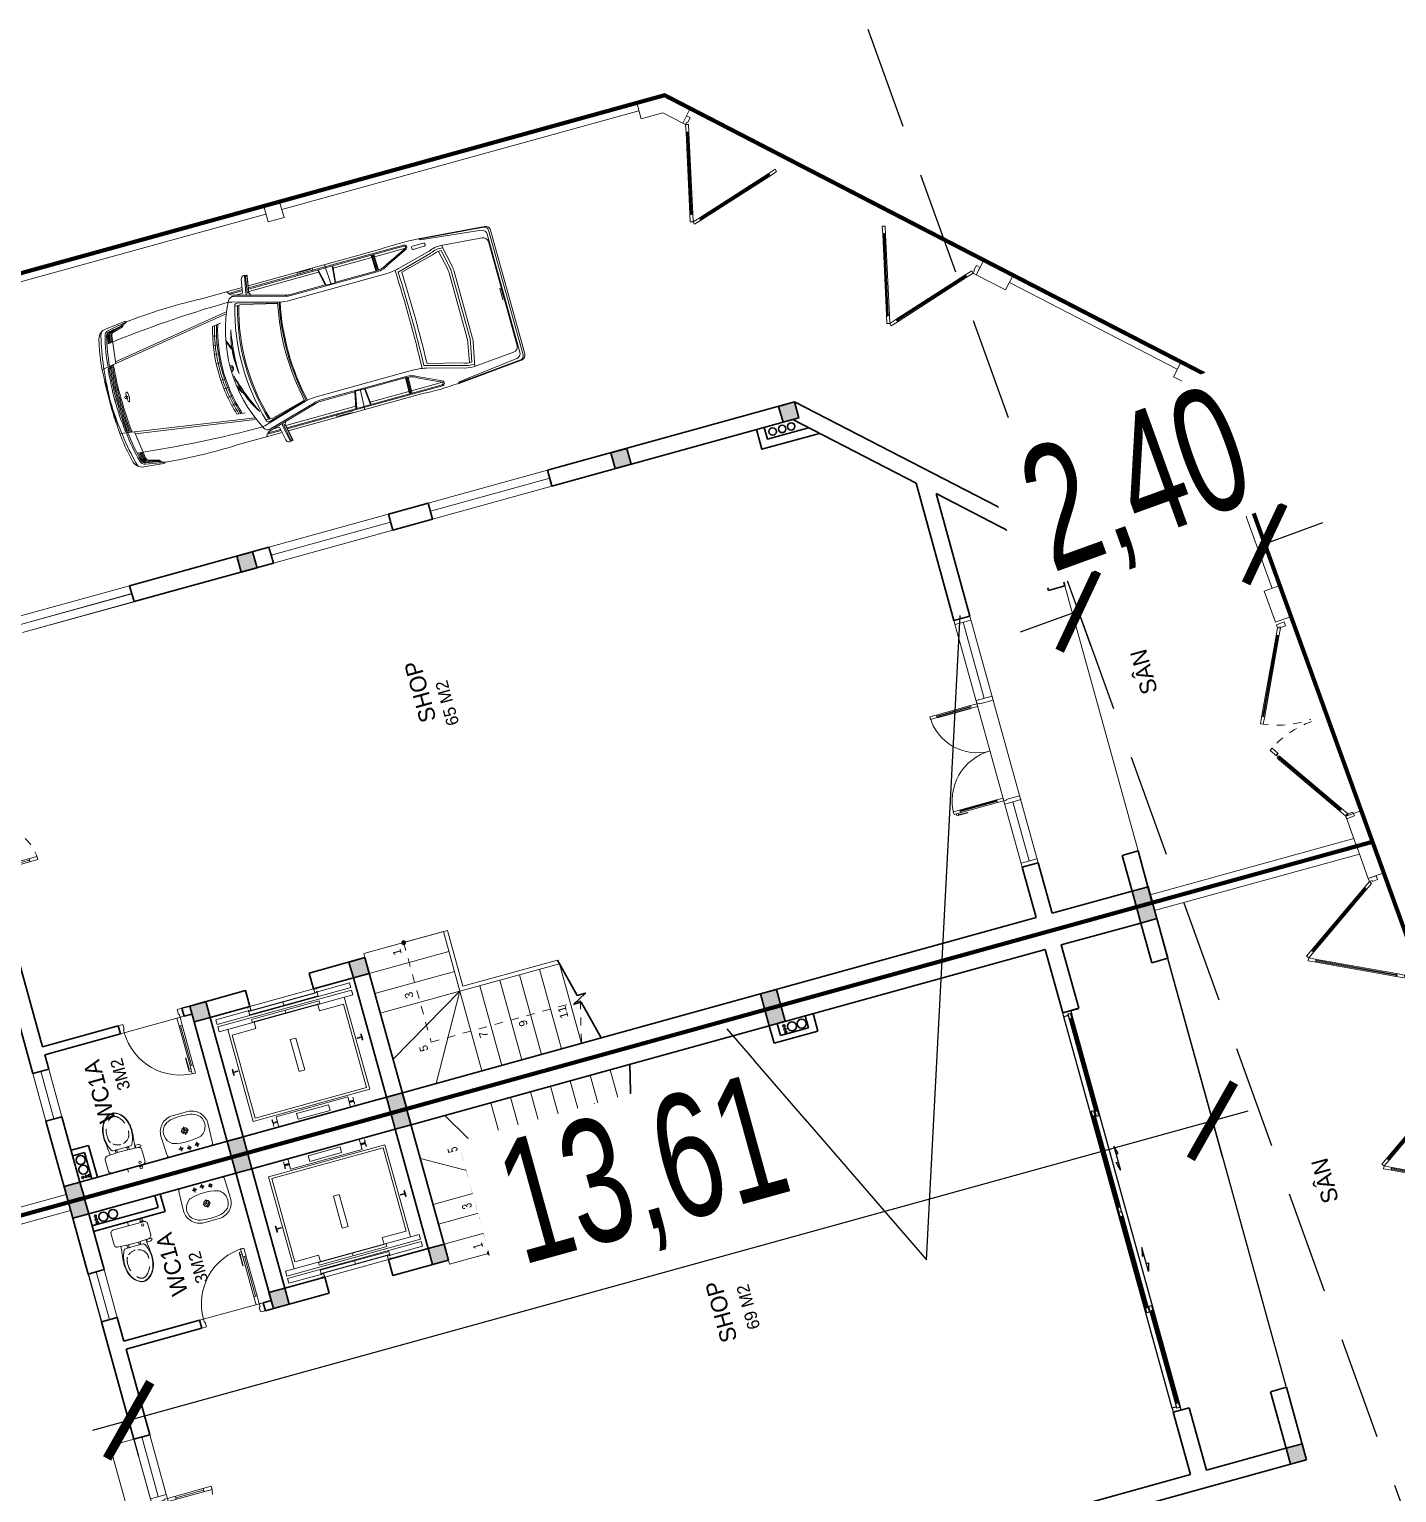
# Model space of a CAD drawing. Header units: metres. Extents: x 568336 to 569219, y 2065964 to 2066430.
# Drawn here: x 568544.5 to 568561.06, y 2066347.83 to 2066365.55 of the extents above; entities that cross this region are included whole.
import ezdxf

# ---------------------------------------------------------------- set-up
doc = ezdxf.new("R2010")
doc.units = ezdxf.units.M
for name, pattern in [('$AUDIT_BAD_LTYPE2', [0]), ('CENTER', [2, 1.25, -0.25, 0.25, -0.25]), ('HIDDEN', [0.375, 0.25, -0.125]), ('HIDDEN2', [0.1875, 0.125, -0.0625]), ('xref-thap C (mb tang 32-2)$0$HIDDEN', [0.375, 0.25, -0.125])]:
    doc.linetypes.add(name, pattern=pattern)
doc.layers.get('0').update_dxf_attribs({"linetype": 'CONTINUOUS'})
doc.layers.get('DEFPOINTS').update_dxf_attribs({"linetype": 'CONTINUOUS'})
for name, color, linetype, lineweight in [('-CENTER', 143, 'CENTER', 13), ('-CONCRETE', 1, 'CONTINUOUS', 35), ('-DIM', 9, 'CONTINUOUS', 13), ('-DOOR', 137, 'CONTINUOUS', 9), ('-FURNITURE', 46, 'CONTINUOUS', 9), ('-HATCH', 8, 'CONTINUOUS', 5), ('-KH', 143, 'CONTINUOUS', 13), ('-LINE1', 7, 'CONTINUOUS', 18), ('-LINE2', 252, 'CONTINUOUS', 9), ('-TEXT', 7, 'CONTINUOUS', 15), ('-WALL', 4, 'CONTINUOUS', 35), ('A-NoiThat', 39, 'CONTINUOUS', 13), ('EC-Thiet bi', 8, 'CONTINUOUS', 25), ('TEXT25', 2, 'CONTINUOUS', 13)]:
    doc.layers.add(name, color=color, linetype=linetype, lineweight=lineweight)
for name, color, linetype in [('-RANH GIOI LO DAT', 12, 'CONTINUOUS'), ('APOLIC', 7, 'CONTINUOUS'), ('RANHGIOI', 2, 'HIDDEN')]:
    doc.layers.add(name, color=color, linetype=linetype)
doc.styles.add('KTHUOC', font='', dxfattribs={"width": 0.8})
doc.styles.add('SVN_AVO_thuong', font='')
doc.styles.add('T1', font='', dxfattribs={"height": 200})
doc.styles.add('vnavanth', font='', dxfattribs={"width": 0.8})
doc.styles.get('KTHUOC').set_extended_font_data('.VnArial NarrowH')
doc.styles.get('SVN_AVO_thuong').set_extended_font_data('SVN-Avo')
doc.styles.get('T1').set_extended_font_data('VNgeometric Light')
doc.styles.get('vnavanth').set_extended_font_data('.VnAvantH')
doc.dimstyles.new('tien', dxfattribs={"dimscale": 0, "dimtxt": 1.5, "dimasz": 0.75, "dimexe": 0.45, "dimexo": 0, "dimgap": 0.25, "dimtad": 1, "dimzin": 1, "dimtxsty": 'KTHUOC', "dimblk1": 'ARCHTICK', "dimblk2": 'ARCHTICK', "dimsah": 1, "dimcen": 1, "dimdle": 0.45, "dimclrd": 37, "dimclre": 37, "dimclrt": 7, "dimaunit": 1, "dimadec": 0, "dimazin": 0, "dimtfac": 1, "dimtix": 1, "dimtofl": 0, "dimtmove": 2, "dimatfit": 3, "dimldrblk": 'ARCHTICK', "dimfxl": 1, "dimtfill": 1, "dimtolj": 1, "dimtzin": 1, "dimarcsym": 0})

# ---------------------------------------------------------------- blocks, each defined once
blk = doc.blocks.new('X-5M-DH-2-CORE$0$A$C75E80C28')
at = {"layer": '-LINE2', "linetype": 'Continuous', "ltscale": 2}
for p, q in [((-731, -149), (731, -149)), ((-731, -1305), (-731, -149)), ((-557, -112), (-560, -112)), ((-510, -22), (-510, -51)), ((-507, -22), (-510, -22)), ((-510, -109), (-510, -79)), ((-507, -22), (-507, -51)), ((-507, -109), (-507, -79)), ((-456, -57), (-501, -57)), ((-456, -60), (-501, -60)), ((-456, -70), (-501, -70)), ((-456, -73), (-501, -73)), ((-453, -63), (-453, -67)), ((-450, -63), (-450, -67)), ((450, -63), (450, -67)), ((453, -63), (453, -67)), ((456, -57), (501, -57)), ((456, -60), (501, -60)), ((456, -70), (501, -70)), ((456, -73), (501, -73)), ((457, -112), (460, -112)), ((507, -22), (510, -22)), ((507, -22), (507, -51)), ((507, -109), (507, -79)), ((510, -22), (510, -51)), ((510, -109), (510, -79)), ((731, -1305), (731, -149)), ((-700, -179), (700, -179)), ((-700, -1225), (-700, -179)), ((700, -1225), (700, -179)), ((-700, -1225), (-400, -1225)), ((-400, -1305), (-400, -1225)), ((700, -1225), (400, -1225)), ((400, -1305), (400, -1225)), ((840, -1305), (-840, -1305)), ((-840, -1365), (-840, -1305)), ((840, -1365), (-840, -1365)), ((840, -1395), (-840, -1395)), ((-840, -1395), (-840, -1455)), ((430, -1406), (-430, -1406)), ((-430, -1406), (-430, -1446)), ((425, -1309), (-425, -1309)), ((-425, -1343), (-425, -1309)), ((425, -1343), (-425, -1343)), ((0, -1309), (0, -1343)), ((0, -1406), (0, -1446)), ((425, -1343), (425, -1309)), ((430, -1406), (430, -1446)), ((840, -1365), (840, -1305)), ((840, -1395), (840, -1455)), ((-840, -1455), (-435, -1455)), ((-435, -1450), (-435, -1460)), ((-435, -1450), (-400, -1450)), ((-435, -1460), (-425, -1460)), ((-435, -1490), (-435, -1500)), ((-435, -1490), (-425, -1490)), ((-435, -1500), (-400, -1500)), ((-433, -1452), (-433, -1458)), ((-433, -1452), (-402, -1452)), ((-433, -1458), (-425, -1458)), ((-433, -1492), (-433, -1498)), ((-433, -1492), (-425, -1492)), ((-433, -1498), (-402, -1498)), ((430, -1446), (-430, -1446)), ((-425, -1458), (-425, -1460)), ((-425, -1490), (-425, -1492)), ((-402, -1452), (-402, -1498)), ((400, -1450), (-400, -1450)), ((-400, -1450), (-400, -1500)), ((400, -1450), (400, -1500)), ((435, -1450), (400, -1450)), ((435, -1500), (400, -1500)), ((402, -1452), (402, -1498)), ((433, -1452), (402, -1452)), ((433, -1498), (402, -1498)), ((433, -1458), (425, -1458)), ((425, -1458), (425, -1460)), ((435, -1460), (425, -1460)), ((425, -1490), (425, -1492)), ((435, -1490), (425, -1490)), ((433, -1492), (425, -1492)), ((433, -1452), (433, -1458)), ((433, -1492), (433, -1498)), ((435, -1450), (435, -1460)), ((840, -1455), (435, -1455)), ((435, -1490), (435, -1500))]:
    blk.add_line(p, q, dxfattribs=at)
for points in [[(-450, 0), (-450, -130), (450, -130), (450, 0)], [(-200, -29), (200, -29), (200, -101), (-200, -101)], [(-36, -584), (36, -584), (36, -984), (-36, -984)]]:
    blk.add_lwpolyline(points, close=True, dxfattribs=at)
for points in [[(-780, -789), (-751, -789, 0.414214), (-750, -788), (-750, -784), (-750, -780, 0.414214), (-751, -779), (-780, -779, -0.256978), (-784, -782), (-798, -782, -0.414214), (-801, -779), (-804, -749, 0.414214), (-807, -746), (-812, -746), (-812, -784), (-812, -821), (-807, -821, 0.414214), (-804, -818), (-801, -789, -0.414214), (-798, -786), (-784, -786, -0.256978), (-780, -789)], [(780, -789), (751, -789, -0.414214), (750, -788), (750, -784), (750, -780, -0.414214), (751, -779), (780, -779, 0.256978), (784, -782), (798, -782, 0.414214), (801, -779), (804, -749, -0.414214), (807, -746), (812, -746), (812, -784), (812, -821), (807, -821, -0.414214), (804, -818), (801, -789, 0.414214), (798, -786), (784, -786, 0.256978), (780, -789)]]:
    blk.add_lwpolyline(points, format="xyb", dxfattribs=at)
for centre, radius, start, end in [((-501, -51), 9.4, 180, 270), ((-501, -79), 9.4, 90, 180), ((-501, -51), 6.2, 180, 270), ((-501, -79), 6.2, 90, 180), ((-456, -63), 6.2, 0, 90), ((-456, -63), 3, 0, 90), ((-456, -67), 6.2, 270, 0), ((-456, -67), 3, 270, 0), ((456, -63), 6.2, 90, 180), ((456, -67), 6.2, 180, 270), ((456, -63), 3, 90, 180), ((456, -67), 3, 180, 270), ((501, -51), 6.2, 270, 0), ((501, -51), 9.4, 270, 0), ((501, -79), 9.4, 0, 90), ((501, -79), 6.2, 0, 90)]:
    blk.add_arc(centre, radius, start, end, dxfattribs=at)
blk = doc.blocks.new('A$C5C575821')
at = {"layer": '-CONCRETE'}
h = blk.add_hatch(color=256, dxfattribs=at)
h.dxf.hatch_style = 1
h.paths.add_polyline_path([(0, 200), (0, 0), (200, 0), (200, 200)])
blk.add_lwpolyline([(0, 0), (200, 0), (200, 200), (0, 200)], close=True, dxfattribs=at)
blk = doc.blocks.new('A$C3F71457E')
at = {"layer": '-CONCRETE'}
blk.add_lwpolyline([(0, -100), (0, 400), (-1500, 400), (-1500, -1400), (0, -1400), (0, -900), (200, -900), (200, -1600), (-1700, -1600), (-1700, 600), (200, 600), (200, -100), (0, -100)], dxfattribs=at)
at = {"layer": '-LINE1'}
blk.add_line((0, -900), (0, -100), dxfattribs=at)
at = {"layer": '-WALL'}
for p in [(-1700, 400), (0, 400), (-1700, -1600), (0, -1600)]:
    blk.add_blockref('A$C5C575821', p, dxfattribs=at)
at = {"color": 2, "rotation": 90}
blk.add_blockref('X-5M-DH-2-CORE$0$A$C75E80C28', (-1500, -500), dxfattribs=at)
blk = doc.blocks.new('A$C18091ED7')
for p, q in [((0, -42), (0, 0)), ((146, -27), (179, -27)), ((146, -27), (146, -30)), ((146, -30), (166, -30)), ((153, -37), (146, -30)), ((152, 0), (152, -27)), ((152, 0), (179, 0)), ((153, -37), (166, -37)), ((153, -40), (153, -37)), ((153, -40), (178, -40)), ((153, -40), (178, -40)), ((153, -40), (153, -42)), ((185, -30), (166, -30)), ((178, -37), (166, -37)), ((185, -30), (178, -37)), ((178, -37), (178, -40)), ((178, -40), (178, -42)), ((179, 0), (179, -27)), ((179, -27), (185, -27)), ((185, -27), (185, -30)), ((-83, -267), (-83, -300)), ((-83, -278), (-83, -288)), ((-61, -290), (-83, -290)), ((-63, -265), (-81, -265)), ((-61, -267), (-61, -300)), ((61, -267), (61, -300)), ((61, -290), (83, -290)), ((63, -265), (81, -265)), ((83, -267), (83, -300)), ((83, -278), (83, -288)), ((165, -262), (165, -290)), ((168, -260), (228, -260)), ((168, -292), (207, -292)), ((231, -274), (231, -262))]:
    blk.add_line(p, q)
for points in [[(230, -219, -0.137407), (225, -235), (222, -241, -0.236081), (198, -255, -0.051961), (-198, -255, -0.236081), (-222, -241), (-225, -235, -0.137407), (-230, -219), (-230, -72, -0.198912), (-226, -63), (-209, -46, -0.198912), (-200, -42), (0, -42), (200, -42, -0.198912), (209, -46), (226, -63, -0.198912), (230, -72)], [(144, -619, -0.212405), (26, -734, -0.027685), (-1, -739, -0.022279), (-26, -734, -0.212405), (-144, -619, -0.142796), (-167, -428, -0.093005), (-128, -309, -0.256439), (-111, -300), (0, -300), (111, -300, -0.256439), (128, -309, -0.093005), (167, -428, -0.142796)]]:
    blk.add_lwpolyline(points, format="xyb", close=True)
at = {"linetype": 'xref-thap C (mb tang 32-2)$0$HIDDEN', "ltscale": 100}
blk.add_lwpolyline([(61, -669, -0.199031), (0, -699, -0.199031), (-61, -669, -0.218924), (-132, -478, -0.153791), (-112, -404, -0.236701), (0, -348, -0.236701), (112, -404, -0.153791), (132, -478, -0.218924)], format="xyb", close=True, dxfattribs=at)
blk.add_circle((166, -78), 13.9)
for centre, radius, start, end in [((-81, -267), 1.98, 90, 180), ((-63, -267), 1.98, 0, 90), ((63, -267), 1.98, 90, 180), ((81, -267), 1.98, 0, 90), ((168, -262), 2.47, 90, 180), ((168, -290), 2.47, 180, 270), ((207, -277), 15.5, 270, 306.4659), ((168, -225), 80.1, 306.4659, 320.3123), ((228, -274), 2.47, 320.3123, 0)]:
    blk.add_arc(centre, radius, start, end)
for points in [[(-156, -259), (-157, -267), (-164, -328), (-169, -385), (-184, -528), (-136, -679), (-50, -735), (-20, -741), (0, -744)], [(156, -259), (157, -267), (164, -328), (169, -385), (184, -528), (136, -679), (50, -735), (20, -741), (0, -744)]]:
    blk.add_open_spline(points, degree=3, knots=[130.613938, 130.613938, 130.613938, 130.613938, 152.852109, 311.129351, 417.703951, 561.383393, 697.692632, 710.812262, 710.812262, 710.812262, 710.812262])
blk = doc.blocks.new('*U18')
at = {"linetype": '$AUDIT_BAD_LTYPE2'}
for p, q in [((70, 100), (70, 600)), ((90, 600), (90, 100))]:
    blk.add_line(p, q, dxfattribs=at)
for points in [[(50, 600), (90, 600), (90, 700), (50, 700), (50, 600)], [(50, 603), (50, 100)], [(50, 100), (90, 100), (90, 0), (50, 0), (50, 100)]]:
    blk.add_lwpolyline(points)
for points in [[(118, 495), (118, 664), (90, 664), (90, 636), (113, 636), (113, 495)], [(0, 0), (50, 0), (50, -40), (60, -40), (60, -100), (0, -100)], [(800, 0), (750, 0), (750, -40), (740, -40), (740, -100), (800, -100)]]:
    blk.add_lwpolyline(points, close=True)
at = {"linetype": '$AUDIT_BAD_LTYPE2', "ltscale": 0.3}
blk.add_arc((50, 0), 700, 0, 90, dxfattribs=at)
blk = doc.blocks.new('*U45')
for p, q in [((-1110, 450), (-1150, 450)), ((-1130, 100), (-1130, 450)), ((-90, 450), (-50, 450)), ((-70, 100), (-70, 450)), ((-1110, 100), (-1150, 100)), ((-90, 100), (-50, 100))]:
    blk.add_line(p, q)
for points in [[(-1150, 0), (-1110, 0), (-1110, 550), (-1150, 550)], [(-50, 0), (-90, 0), (-90, 550), (-50, 550)], [(-1200, -200), (-1140, -200), (-1140, -40), (-1150, -40), (-1150, 0), (-1200, 0)], [(0, -200), (-60, -200), (-60, -40), (-50, -40), (-50, 0), (0, 0)]]:
    blk.add_lwpolyline(points, close=True)
at = {"linetype": 'HIDDEN', "ltscale": 0.1}
for centre, start, end in [((-1150, 0), 0, 90), ((-50, 0), 90, 180)]:
    blk.add_arc(centre, 550, start, end, dxfattribs=at)
blk = doc.blocks.new('A$C4ace49fd')
for p, q in [((167, 414), (224, 414)), ((195, 383), (195, 443)), ((267, 429), (324, 429)), ((295, 398), (295, 458)), ((367, 414), (424, 414)), ((395, 383), (395, 443)), ((249, 215), (342, 215)), ((295, 165), (295, 264))]:
    blk.add_line(p, q)
for points in [[(0, 200, 0.414214), (200, 0), (390, 0, 0.414214), (590, 200), (581, 446, 0.409799), (551, 475), (39, 475, 0.403607), (9, 446)], [(177, 40, 0.090773), (424, 43, 0.149887), (521, 96, 0.430722), (482, 321, 0.080637), (470, 327, 0.127732), (125, 329, 0.074208), (114, 325, 0.443092), (69, 96, 0.13364), (154, 46, 0.033617)]]:
    blk.add_lwpolyline(points, format="xyb", close=True)
for centre, radius in [((195, 414), 17.5), ((295, 429), 17.5), ((395, 414), 17.5), ((295, 215), 37.5), ((295, 215), 22.5), ((295, 215), 22.5)]:
    blk.add_circle(centre, radius)
blk = doc.blocks.new('*U43')
at = {"color": 8, "ltscale": 100}
for p, q in [((50, 100), (4969, 100)), ((50, 0), (4969, 0))]:
    blk.add_line(p, q, dxfattribs=at)
at = {"ltscale": 100}
for p, q in [((105, 45), (1245, 45)), ((1245, 10), (105, 10)), ((1315, 90), (2440, 90)), ((2440, 55), (1315, 55)), ((3704, 90), (2580, 90)), ((2580, 55), (3704, 55)), ((4914, 45), (3774, 45)), ((3774, 10), (4914, 10))]:
    blk.add_line(p, q, dxfattribs=at)
for points in [[(50, 100), (0, 100), (0, 0), (50, 0), (50, 10), (35, 10), (35, 45), (50, 45)], [(5019, 0), (4969, 0), (4969, 10), (4984, 10), (4984, 45), (4969, 45), (4969, 100), (5019, 100)]]:
    blk.add_lwpolyline(points, close=True)
for points in [[(105, 32), (95, 32), (95, 22), (105, 22), (105, 10), (35, 10), (35, 45), (105, 45)], [(1245, 90), (1315, 90), (1315, 77), (1305, 77), (1305, 67), (1315, 67), (1315, 55), (1245, 55)], [(1315, 10), (1245, 10), (1245, 22), (1255, 22), (1255, 32), (1245, 32), (1245, 45), (1315, 45)], [(2440, 67), (2450, 67), (2450, 77), (2440, 77), (2440, 90), (2510, 90), (2510, 55), (2440, 55)], [(2580, 67), (2570, 67), (2570, 77), (2580, 77), (2580, 90), (2510, 90), (2510, 55), (2580, 55)], [(3774, 90), (3704, 90), (3704, 77), (3714, 77), (3714, 67), (3704, 67), (3704, 55), (3774, 55)], [(3704, 10), (3774, 10), (3774, 22), (3764, 22), (3764, 32), (3774, 32), (3774, 45), (3704, 45)], [(4914, 32), (4924, 32), (4924, 22), (4914, 22), (4914, 10), (4984, 10), (4984, 45), (4914, 45)]]:
    blk.add_lwpolyline(points, close=True, dxfattribs=at)
at = {"color": 8, "ltscale": 100}
for points in [[(1255, 32), (1255, 22), (95, 22), (95, 32)], [(1305, 67), (1305, 77), (2450, 77), (2450, 67)], [(3714, 67), (3714, 77), (2570, 77), (2570, 67)], [(3764, 32), (3764, 22), (4924, 22), (4924, 32)]]:
    blk.add_lwpolyline(points, close=True, dxfattribs=at)
for points in [[(1822, -65), (1822, -90), (1722, -65), (2022, -65), (1922, -40), (1922, -65)], [(3197, -65), (3197, -90), (3297, -65), (2997, -65), (3097, -40), (3097, -65)]]:
    blk.add_lwpolyline(points)
blk = doc.blocks.new('CONG2')
at = {"layer": '-LINE1', "lineweight": 18}
blk.add_line((257137, -126793), (257137, -126693), dxfattribs=at)
at = {"ltscale": 100}
for p, q in [((255907, -126606), (256397, -125757)), ((256427, -125775), (255937, -126623)), ((256527, -125775), (257017, -126623)), ((257047, -126606), (256557, -125757))]:
    blk.add_line(p, q, dxfattribs=at)
at = {"color": 8, "ltscale": 100}
for points in [[(256412, -125755), (256421, -125760), (255921, -126626), (255912, -126621)], [(256541, -125755), (256533, -125760), (257033, -126626), (257041, -126621)]]:
    blk.add_lwpolyline(points, close=True, dxfattribs=at)
at = {"ltscale": 100}
for points in [[(256477, -125688), (256427, -125775), (256416, -125768), (256421, -125760), (256412, -125755), (256407, -125763), (256397, -125757), (256447, -125671)], [(256477, -125688), (256527, -125775), (256538, -125768), (256533, -125760), (256541, -125755), (256546, -125763), (256557, -125757), (256507, -125671)], [(255917, -126612), (255912, -126621), (255921, -126626), (255926, -126617), (255937, -126623), (255887, -126710), (255857, -126693), (255907, -126606)], [(257036, -126612), (257041, -126621), (257033, -126626), (257028, -126617), (257017, -126623), (257067, -126710), (257097, -126693), (257047, -126606)], [(257087, -126728), (257097, -126728), (257097, -126693), (257137, -126693), (257137, -126793), (257087, -126793)]]:
    blk.add_lwpolyline(points, close=True, dxfattribs=at)
blk = doc.blocks.new('M30-T1')
at = {"layer": '-HATCH', "true_color": 0x8c8896}
h = blk.add_hatch(color=252, dxfattribs=at)
h.dxf.hatch_style = 1
edge = h.paths.add_edge_path()
edge.add_arc((202249, -891608), 24.6, 0, 360)
at = {"layer": '-CONCRETE'}
for centre, radius in [((203870, -887130, 0), 13), ((203909, -887130, 0), 13), ((203950, -887130, 0), 13), ((203920, -887221, 0), 55), ((203920, -887342, 0), 55), ((203870, -895780, 0), 13), ((203920, -895871, 0), 55), ((203909, -895780, 0), 13), ((203950, -895780, 0), 13), ((203920, -895992, 0), 55)]:
    blk.add_circle(centre, radius, dxfattribs=at)
at = {"layer": '-DOOR'}
blk.add_line((201224, -886858), (198474, -886858), dxfattribs=at)
for points in [[(201224, -886858), (200474, -886858), (200474, -887058), (201224, -887058)], [(202699, -886858), (203299, -886858), (203299, -887058), (202699, -887058)]]:
    blk.add_lwpolyline(points, close=True, dxfattribs=at)
for points in [[(201224, -886958), (200474, -886958)], [(203299, -886958), (202699, -886958)]]:
    blk.add_lwpolyline(points, dxfattribs=at)
at = {"layer": '-KH', "linetype": 'HIDDEN2', "ltscale": 5}
blk.add_lwpolyline([(203499, -893681), (203499, -891608), (202274, -891608)], dxfattribs=at)
at = {"layer": '-KH'}
blk.add_circle((202249, -891608), 24.6, dxfattribs=at)
at = {"layer": '-LINE1'}
for p, q in [((202249, -892108), (202249, -891108)), ((202249, -891108), (202299, -891108)), ((202499, -891108), (202499, -892108)), ((202749, -891108), (202749, -892108)), ((202999, -891108), (202999, -893608)), ((202999, -892108), (203577, -891108)), ((202999, -892108), (203999, -891531)), ((202999, -892108), (202249, -892108)), ((202949, -892158), (202249, -892158)), ((202499, -892108), (203999, -892108)), ((202949, -893596), (202949, -892158)), ((202999, -893608), (202999, -892108)), ((202999, -892358), (203999, -892358)), ((202999, -892608), (203999, -892608)), ((202999, -892858), (203999, -892858)), ((202999, -893108), (203999, -893108)), ((202999, -893358), (203999, -893358)), ((202999, -893608), (203999, -893608))]:
    blk.add_line(p, q, dxfattribs=at)
for points in [[(204099, -886858), (204099, -883554)], [(198474, -886858), (198474, -886558), (201224, -886558), (201224, -886858)], [(204099, -903049), (204099, -900476)]]:
    blk.add_lwpolyline(points, dxfattribs=at)
at = {"layer": '-LINE1', "ltscale": 10}
blk.add_lwpolyline([(203801, -903273), (204199, -903242), (204184, -903043), (203785, -903073)], close=True, dxfattribs=at)
at = {"layer": '-LINE1'}
blk.add_arc((202249, -892133), 25, 90, 270, dxfattribs=at)
at = {"layer": '-LINE2'}
blk.add_line((202399, -888808), (202400, -888008), dxfattribs=at)
at = {"layer": '-RANH GIOI LO DAT', "linetype": 'HIDDEN', "ltscale": 10, "const_width": 50}
blk.add_lwpolyline([(204199, -903242), (204199, -883354), (195199, -883354), (195199, -903938)], close=True, dxfattribs=at)
at = {"layer": '-WALL'}
for p, q in [((201224, -886858), (202699, -886858)), ((201224, -887058), (201224, -886858)), ((202699, -886858), (202699, -887058)), ((203299, -886858), (203299, -887058)), ((203299, -886858), (204199, -886858)), ((204199, -900473), (204199, -886858)), ((201224, -887058), (202299, -887058)), ((202299, -888008), (202299, -887058)), ((202399, -887058), (202699, -887058)), ((202399, -888008), (202399, -887058)), ((203299, -887058), (203999, -887058)), ((203779, -887958), (203779, -887058)), ((203849, -887888), (203849, -887058)), ((203999, -887058), (203999, -888908)), ((202399, -888008), (202299, -888008)), ((203779, -887958), (203999, -887958)), ((203849, -887888), (203999, -887888)), ((202299, -888908), (202299, -888808)), ((202399, -888808), (202299, -888808)), ((202399, -888908), (202399, -888808)), ((203999, -891108), (203999, -899076)), ((197199, -894808), (197199, -900473)), ((197399, -899076), (197399, -894808)), ((203779, -896158), (203779, -895608)), ((203779, -895608), (203999, -895608)), ((203849, -896058), (203849, -895708)), ((203779, -896158), (203999, -896158)), ((203849, -896058), (203999, -896058)), ((198184, -899076), (197399, -899076)), ((198184, -899276), (198184, -899076)), ((203999, -899076), (203203, -899076)), ((203203, -899276), (203203, -899076)), ((203203, -899076), (203203, -899277)), ((198184, -899276), (197399, -899276)), ((197399, -899276), (197399, -900273)), ((197399, -900276), (198109, -900276)), ((197199, -900476), (198109, -900476)), ((203500, -900476), (204199, -900476))]:
    blk.add_line(p, q, dxfattribs=at)
for points in [[(202949, -893596), (203426, -893715), (203426, -893816), (203519, -893644), (203519, -893738), (203999, -893858)], [(203849, -895708), (203999, -895708)], [(203500, -900276), (203999, -900276), (203999, -899277), (203203, -899277)], [(198109, -900476), (198109, -900276)], [(203500, -900476), (203500, -900278)]]:
    blk.add_lwpolyline(points, dxfattribs=at)
at = {"layer": 'EC-Thiet bi'}
blk.add_lwpolyline([(198119, -900476), (203500, -900476)], dxfattribs=at)
at = {"layer": '-DOOR', "xscale": -1}
for name, p, rotation in [('*U45', (200474, -887058), 180), ('*U18', (202399, -888808), 269.9999999905862), ('CONG2', (446392, -757227), 4.425254775630949)]:
    blk.add_blockref(name, p, dxfattribs=dict(at, rotation=rotation))
at = {"layer": '-DOOR', "rotation": 4.420202921599732}
blk.add_blockref('CONG2', (-62352, -796575), dxfattribs=at)
at = {"layer": '-FURNITURE', "rotation": 270}
blk.add_blockref('A$C18091ED7', (203774, -887485), dxfattribs=at)
at = {"layer": '-FURNITURE', "xscale": -1, "rotation": 270}
blk.add_blockref('A$C4ace49fd', (203524, -888765), dxfattribs=at)
at = {"layer": '-WALL'}
for p in [(203999, -887058), (203999, -891108), (203999, -895808), (197199, -900476), (203999, -900476)]:
    blk.add_blockref('A$C5C575821', p, dxfattribs=at)
at = {"layer": '-WALL', "rotation": 180}
blk.add_blockref('A$C3F71457E', (202499, -890508), dxfattribs=at)
at = {"layer": 'EC-Thiet bi'}
blk.add_blockref('*U43', (198184, -899176), dxfattribs=at)
at = {"layer": 'DEFPOINTS', "style": 'T1', "width": 0.7}
for s, p in [('1', (202338, -891556)), ('3', (202838, -891556)), ('5', (203541, -891572)), ('7', (203541, -892322)), ('9', (203541, -892822)), ('11', (203541, -893322))]:
    blk.add_text(s, height=120, rotation=0, dxfattribs=at).set_placement(p)
at = {"layer": 'TEXT25'}
for s, height, style, p in [('WC1A', 200, 'SVN_AVO_thuong', (202756, -887965)), ('3M2', 150, 'T1', (202827, -888238)), ('SHOP', 200, 'SVN_AVO_thuong', (200436, -894224)), ('69 M2', 150, 'T1', (200505, -894530)), ('SÂN', 200, 'SVN_AVO_thuong', (200121, -901692))]:
    blk.add_text(s, height=height, rotation=0, dxfattribs=dict(at, style=style)).set_placement(p)
blk = doc.blocks.new('*U31')
for points in [[(22, 564), (22, 734), (50, 734), (50, 706), (27, 706), (27, 564)], [(0, 0), (50, 0), (50, -40), (60, -40), (60, -246), (0, -246)], [(1599, 0), (1549, 0), (1549, -40), (1539, -40), (1539, -246), (1599, -246)]]:
    blk.add_lwpolyline(points, close=True)
for points in [[(50, 670), (90, 670), (90, 770), (50, 770), (50, 670)], [(50, 673), (50, 100)], [(1549, 629), (1509, 629), (1509, 729), (1549, 729), (1549, 629)], [(1549, 632), (1549, 100)], [(50, 100), (90, 100), (90, 0), (50, 0), (50, 100)], [(1549, 100), (1509, 100), (1509, 0), (1549, 0), (1549, 100)]]:
    blk.add_lwpolyline(points)
at = {"ltscale": 0.3}
for points in [[(820, 0, 0.414214), (50, 770, 0.414214)], [(820, 0, -0.414214), (1549, 729, -0.414214)]]:
    blk.add_lwpolyline(points, format="xyb", dxfattribs=at)
at = {"layer": 'APOLIC', "linetype": '$AUDIT_BAD_LTYPE2'}
for p, q in [((70, 100), (70, 670)), ((90, 670), (90, 100)), ((1509, 629), (1509, 100)), ((1529, 100), (1529, 629))]:
    blk.add_line(p, q, dxfattribs=at)
blk = doc.blocks.new('A$C4E0379A3')
for p, q in [((-3086, 911), (-3652, 911)), ((-3008, 1028), (-3043, 837)), ((-2991, 1024), (-3026, 833)), ((-2996, 1032), (-3002, 1034)), ((-865, 903), (-71, 834)), ((-3264, 885), (-3090, 885)), ((-3250, 871), (-3093, 871)), ((-3188, 842), (-3098, 842)), ((-3038, 828), (-3035, 828)), ((-3021, 842), (-2142, 842)), ((-1960, 842), (-1475, 842)), ((-1476, 871), (-1470, 672)), ((-1464, 871), (-1459, 671)), ((-1453, 871), (-1447, 672)), ((-1442, 842), (-1052, 842)), ((-3585, 436), (-3523, 423)), ((-3623, 216), (-3560, 210)), ((-3607, 327), (-3545, 317)), ((-3632, 105), (-3569, 103)), ((-3632, -105), (-3569, -103)), ((-3623, -216), (-3560, -210)), ((-3607, -327), (-3545, -317)), ((-3585, -436), (-3523, -423)), ((-1476, -871), (-1470, -672)), ((-1464, -871), (-1459, -672)), ((-1453, -871), (-1447, -673)), ((-3264, -885), (-3090, -885)), ((-3250, -871), (-3093, -871)), ((-3188, -842), (-3098, -842)), ((-3008, -1028), (-3043, -837)), ((-2991, -1024), (-3026, -833)), ((-3021, -842), (-2142, -842)), ((-1960, -842), (-1475, -842)), ((-1442, -842), (-1052, -842)), ((-3086, -910), (-3641, -910)), ((-2996, -1032), (-3002, -1034))]:
    blk.add_line(p, q)
for points in [[(-4870, 845, 0.06824), (-4897, 765, 0.051611), (-4988, 0), (-4988, 207, -0.069896), (-4921, 771, -0.32103), (-4812, 866), (-4566, 891, -0.311578), (-4546, 881, -0.311578)], [(-3015, 871), (-1063, 871, -0.768317), (-1055, 840), (-1319, 716, -0.14228), (-1459, 671), (-1976, 672), (-1984, 666), (-2096, 666), (-2107, 672), (-2541, 672, -0.077278), (-2607, 683), (-3216, 850, -0.231129), (-3277, 911)], [(-3098, 842), (-3068, 1009, -0.322829), (-3030, 1045), (-2992, 1039, -0.422531), (-2986, 1031), (-3024, 825), (-3005, 788)], [(-869, 907, 0.039974), (-1335, 911), (-3008, 911)], [(-4904, 412, -0.043765), (-4839, 789, -0.303464), (-4783, 841), (-4652, 864, -0.018633), (-4546, 881, -0.083909), (-4649, 846), (-4780, 823, 0.304556), (-4822, 785, 0.038587), (-4886, 417)], [(-4844, -684, 0.027873), (-3308, -783, 0.059366), (-3253, -773), (-2747, -635, -0.079464), (-2602, -606), (-1363, -606, -0.06068), (-1199, -626), (-783, -731, 0.120949), (-629, -758), (-123, -715, 0.39497), (-63, -651), (-63, 657, 0.404135), (-125, 721), (-641, 762, 0.112937), (-783, 735), (-1199, 626, -0.06068), (-1363, 606), (-2602, 606, -0.070217), (-2747, 633), (-3253, 775, 0.044809), (-3308, 782, 0.02806), (-4844, 684)], [(-4827, 685), (-4813, 772, -0.131143), (-4795, 818)], [(-4813, 686), (-4800, 771, -0.189017), (-4772, 824)], [(-4805, 428), (-4762, 766, -0.304567), (-4730, 804), (-4609, 838, 0.23887), (-4600, 847), (-4595, 859)], [(-4800, 687), (-4788, 769, -0.304567), (-4737, 829), (-4721, 833)], [(-4787, 688), (-4775, 768, -0.304567), (-4733, 817), (-4613, 850, 0.23887), (-4612, 851), (-4611, 854)], [(-3013, -885), (-1963, -885), (-1063, -885, 0.758852), (-1047, -828), (-1310, -704, 0.14996), (-1459, -658), (-2037, -658), (-2541, -658, 0.077307), (-2612, -669), (-3209, -833, -0.360394), (-3286, -801, -0.242572), (-3286, 801, -0.360655), (-3210, 833), (-2612, 669, 0.077307), (-2541, 658), (-2037, 658), (-1459, 658, 0.137614), (-1310, 704), (-1047, 828, 0.758852), (-1063, 885), (-1963, 885), (-3013, 885)], [(-616, 731, 0.13448), (-772, 708), (-1214, 588, -0.016626), (-1214, -587), (-771, -703)], [(-23, 782), (-23, -782, -0.389106), (-71, -834), (-865, -903)], [(-623, 762), (-564, 476, -0.050349), (-558, 411), (-558, -414, -0.051729), (-565, -481), (-623, -757)], [(-3452, 562), (-3554, 551, 0.073531), (-3635, 0, 0.073531), (-3554, -551), (-3452, -562)], [(-3530, -553, -0.073847), (-3612, 0, -0.073847), (-3530, 553, -0.153472)], [(-3506, -555, -0.074177), (-3588, 0, -0.074177), (-3506, 555, -0.153472)], [(-3488, -558, -0.077146), (-3574, 0, -0.077146), (-3488, 558, -0.077146)], [(-3417, 308, 0.045041), (-3467, 93, -0.050749), (-3278, 596, 0.062222), (-3412, 322), (-3425, 317), (-3463, 241)], [(-3303, 545, 0.052375), (-3409, 311), (-3419, 308), (-3467, 214)], [(-2699, 620, 0.107895), (-2700, -620, 0.109161)], [(-2687, 617, 0.107872), (-2688, -617, -0.970081)], [(-1244, 612, -0.017383), (-1244, -612, 9.34877)], [(-759, -677, 0.11132), (-643, -700), (-596, -475, 0.051729), (-590, -414), (-590, 411, 0.050349), (-596, 470), (-644, 704, 0.111864), (-760, 681), (-1172, 574, -0.016174), (-1172, -574), (-759, -677)], [(-676, 703), (-628, 463, -0.050349), (-622, 411), (-622, -414, -0.051729), (-628, -468), (-676, -698)], [(-4914, 6, -0.025368), (-4898, 390, -0.026384)], [(-4870, 6, -0.025968), (-4853, 394, 0.502127), (-4857, 398), (-4908, 388)], [(-4899, 6, -0.025667), (-4883, 393, -0.026384)], [(-4885, 6, -0.02596), (-4867, 396, -0.026384)], [(-4988, 259), (-4994, 259, 0.001921), (-5000, 0)], [(-4988, -259), (-4994, -259, -0.001921), (-5000, 0)], [(-4870, -845, -0.06824), (-4897, -765, -0.051611), (-4988, 0), (-4988, -207, 0.069896), (-4921, -771, 0.32103), (-4812, -866), (-4566, -891, 0.311578), (-4546, -881, 0.311578)], [(-3401, -235, 0.045041), (-3354, -451, -0.050749), (-3398, 84, 0.062222), (-3402, -221), (-3412, -231), (-3449, -323)], [(-3446, -343), (-3402, -237), (-3395, -229, -0.052375), (-3399, 28)], [(-4898, -390, -0.025409), (-4914, -6, -0.026384)], [(-4908, -388), (-4857, -398, 0.502127), (-4853, -394, -0.02601), (-4870, -6, -0.026384)], [(-4883, -393, -0.025709), (-4899, -6, -0.026384)], [(-4867, -396, -0.026002), (-4885, -6, -0.026384)], [(-4906, -412, 0.046101), (-4839, -789, 0.303464), (-4783, -841), (-4652, -864, 0.018633), (-4546, -881, 0.083909), (-4649, -846), (-4780, -823, -0.304556), (-4822, -785, -0.038587), (-4886, -417)], [(-4805, -428), (-4762, -766, 0.304567), (-4730, -804), (-4609, -838, -0.23887), (-4600, -847), (-4595, -859)], [(-4827, -685), (-4813, -772, 0.131143), (-4795, -818)], [(-4813, -686), (-4800, -771, 0.189017), (-4772, -824)], [(-4800, -687), (-4788, -769, 0.304567), (-4737, -829), (-4721, -833)], [(-4787, -688), (-4775, -768, 0.304567), (-4733, -817), (-4613, -850, -0.23887), (-4612, -851), (-4611, -854)], [(-3015, -871), (-1063, -871, 0.768317), (-1055, -840), (-1319, -716, 0.149181), (-1459, -672), (-1976, -672), (-1984, -666), (-2096, -666), (-2107, -672), (-2541, -672, 0.077278), (-2607, -683), (-3216, -850, 0.228236), (-3277, -910)], [(-3098, -842), (-3068, -1009, 0.322829), (-3030, -1045), (-2992, -1039, 0.422531), (-2986, -1031), (-3024, -825), (-3005, -788)], [(-869, -907, -0.041495), (-1348, -910), (-3008, -910)]]:
    blk.add_lwpolyline(points, format="xyb")
for points in [[(-3016, 1043), (-3058, 831), (-3055, 803)], [(-2204, 911), (-2204, 885), (-2394, 885), (-2394, 911)], [(-2225, 911), (-2225, 901), (-2375, 901), (-2375, 911)], [(-2048, 911), (-2037, 658)], [(-2721, 607), (-3148, 713), (-3235, 713)], [(-2107, 672), (-2147, 871)], [(-2096, 666), (-2138, 871)], [(-1984, 666), (-1965, 871)], [(-1976, 672), (-1957, 871)], [(-1442, 871), (-1437, 672)], [(-3355, 654), (-4981, 402)], [(-3358, 675), (-4802, 452)], [(-52, 73), (-81, 73), (-81, -67), (-52, -67)], [(-52, 56), (-64, 56), (-64, -50), (-52, -50)], [(-3355, -654), (-4981, -402)], [(-3358, -675), (-4802, -452)], [(-2721, -607), (-3148, -713), (-3235, -713)], [(-2107, -672), (-2147, -871)], [(-2096, -666), (-2138, -871)], [(-2048, -910), (-2037, -658)], [(-1984, -666), (-1965, -871)], [(-1976, -672), (-1957, -871)], [(-1442, -871), (-1437, -673)], [(-3016, -1043), (-3058, -831), (-3055, -803)], [(-2204, -911), (-2204, -885), (-2394, -885), (-2394, -911)], [(-2225, -911), (-2225, -901), (-2375, -901), (-2375, -911)]]:
    blk.add_lwpolyline(points)
for points in [[(-51, -742), (-51, 742, 0.373826), (-106, 805), (-855, 891), (-873, 911), (-57, 841, -0.383818), (0, 777), (0, -777, -0.383818), (-57, -841), (-873, -911), (-855, -891), (-106, -805, 0.373826)], [(-2720, -616), (-3193, -743, -0.388671), (-3229, -725, -0.143383), (-3230, 726, -0.390953), (-3193, 744), (-2720, 613, 0.106047)], [(-4855, 0, -0.027521), (-4837, 410, 0.543027), (-4844, 416), (-4897, 402, 0.308444), (-4911, 385, 0.028524), (-4934, 0, 0.028524), (-4911, -385, 0.308444), (-4897, -402), (-4844, -416, 0.543027), (-4837, -410, -0.027521)], [(-4788, -1, -0.027754), (-4787, 23, -0.037978), (-4784, 41, -0.078467), (-4777, 56, -0.253942), (-4772, 59, -0.253942), (-4767, 56, -0.078467), (-4761, 41, -0.037978), (-4757, 23, -0.027754), (-4756, -1, -0.027754), (-4757, -26, -0.037978), (-4761, -44, -0.078467), (-4767, -59, -0.253942), (-4772, -62, -0.253942), (-4777, -59, -0.078467), (-4784, -44, -0.037978), (-4787, -26, -0.027754)], [(-964, -803), (-826, -803, -0.414214), (-812, -816), (-812, -830, -0.414214), (-826, -843), (-964, -843, -0.414214), (-978, -830), (-978, -816, -0.414214)]]:
    blk.add_lwpolyline(points, format="xyb", close=True)
blk.add_lwpolyline([(-4934, 6), (-4862, 6), (-4862, -6), (-4934, -6)], close=True)
blk.add_circle((-4790, 0), 18.6)
for centre, radius, start, end in [((-3881, -5392), 6308, 87.9178, 96.0471), ((-3001, 1027), 7.1, 97.391, 169.6732), ((-2998, 1026), 7.1, 349.5958, 77.7177), ((-759, 1), 2540, 163.7108, 196.3207), ((-760, 1), 2524, 163.6221, 196.4284), ((-3036, 835), 7.1, 169.6732, 254.7635), ((-3033, 834), 7.1, 254.7635, 349.5958), ((-76, 782), 52.4, 0, 85.0453), ((-4907, 383), 4.88, 104.8511, 173.4195), ((-3490, 0), 43.4, 283.8142, 76.2369), ((-3490, 0), 27.3, 291.602, 68.4492), ((-4907, -383), 4.88, 186.5805, 255.1489), ((-651, -432), 297, 246.2045, 276.7034), ((-3886, 5391), 6307, 263.9971, 272.2302), ((-3036, -835), 7.1, 105.2365, 190.3268), ((-3033, -834), 7.1, 10.4042, 105.2365), ((-3001, -1027), 7.1, 190.3268, 262.609), ((-2998, -1026), 7.1, 282.2823, 10.4042)]:
    blk.add_arc(centre, radius, start, end)
blk = doc.blocks.new('cong 2 canh')
at = {"ltscale": 100}
for p, q in [((547984, -107651), (547135, -108141)), ((547153, -108172), (548002, -107682)), ((549365, -108172), (548516, -107682)), ((548534, -107651), (549382, -108141))]:
    blk.add_line(p, q, dxfattribs=at)
at = {"color": 8, "ltscale": 100}
for points in [[(548004, -107666), (547999, -107657), (547133, -108157), (547138, -108166)], [(548514, -107666), (548519, -107657), (549385, -108157), (549380, -108166)]]:
    blk.add_lwpolyline(points, close=True, dxfattribs=at)
at = {"ltscale": 100}
for points in [[(548103, -107601), (548016, -107651), (548022, -107662), (548031, -107657), (548036, -107666), (548027, -107671), (548034, -107682), (548120, -107632)], [(548447, -107601), (548534, -107651), (548527, -107662), (548519, -107657), (548514, -107666), (548522, -107671), (548516, -107682), (548430, -107632)], [(547059, -108226), (547049, -108226), (547049, -108191), (547009, -108191), (547009, -108291), (547059, -108291)], [(547147, -108161), (547138, -108166), (547133, -108157), (547142, -108152), (547135, -108141), (547049, -108191), (547066, -108222), (547153, -108172)], [(549371, -108161), (549380, -108166), (549385, -108157), (549376, -108152), (549382, -108141), (549469, -108191), (549451, -108222), (549365, -108172)], [(549459, -108226), (549469, -108226), (549469, -108191), (549509, -108191), (549509, -108291), (549459, -108291)]]:
    blk.add_lwpolyline(points, close=True, dxfattribs=at)
at = {"color": 8, "linetype": 'HIDDEN', "ltscale": 10}
for centre, start, end in [((547081, -108191), 0, 30), ((549469, -108191), 150, 180)]:
    blk.add_arc(centre, 1180, start, end, dxfattribs=at)
blk = doc.blocks.new('M31-T1')
at = {"layer": '-HATCH', "true_color": 0x8c8896}
h = blk.add_hatch(color=252, dxfattribs=at)
h.dxf.hatch_style = 1
edge = h.paths.add_edge_path()
edge.add_arc((196983, -958619), 24.6, 0, 360)
at = {"layer": '-CONCRETE'}
for centre, radius in [((195277, -954118, 0), 13), ((195367, -954149, 0), 55), ((195488, -954149, 0), 55), ((195277, -954159, 0), 13), ((195277, -954198, 0), 13), ((201758, -964576), 45), ((201758, -964696), 45), ((201758, -964809), 45)]:
    blk.add_circle(centre, radius, dxfattribs=at)
at = {"layer": '-DOOR'}
for p, q in [((201833, -956574), (201833, -955174)), ((201834, -955174), (201834, -956574)), ((201933, -956574), (201933, -955174)), ((201934, -955174), (201934, -956574)), ((202033, -955174), (202033, -956574)), ((202033, -956574), (202033, -955174)), ((201934, -958324), (201934, -959824)), ((201835, -960324), (201835, -959824)), ((202034, -960324), (202034, -959824)), ((201934, -960324), (201934, -961824)), ((198968, -966082), (195868, -966082)), ((196661, -966182), (195918, -966182)), ((198918, -966182), (197961, -966182)), ((198968, -966282), (195868, -966282))]:
    blk.add_line(p, q, dxfattribs=at)
for points in [[(196653, -953869), (196053, -953869), (196053, -954069), (196653, -954069)], [(201834, -961824), (201834, -958324), (202034, -958324), (202034, -961824)], [(195918, -966282), (195868, -966282), (195868, -966082), (195918, -966082)], [(198918, -966282), (198968, -966282), (198968, -966082), (198918, -966082)]]:
    blk.add_lwpolyline(points, close=True, dxfattribs=at)
blk.add_lwpolyline([(196053, -953969), (196653, -953969)], dxfattribs=at)
at = {"layer": '-HATCH'}
blk.add_line((196833, -955819), (196833, -955019), dxfattribs=at)
at = {"layer": '-KH', "linetype": 'HIDDEN2', "ltscale": 5}
blk.add_line((195733, -960494), (195233, -960369), dxfattribs=at)
blk.add_lwpolyline([(196983, -958619), (195733, -958619), (195733, -960494)], dxfattribs=at)
at = {"layer": '-KH'}
blk.add_circle((196983, -958619), 24.6, dxfattribs=at)
at = {"layer": '-LINE1'}
for p, q in [((196233, -959119), (195656, -958119)), ((196233, -958119), (196233, -959119)), ((196483, -959119), (196483, -958119)), ((196483, -958119), (196483, -959119)), ((196733, -959119), (196733, -958119)), ((196733, -958119), (196733, -959119)), ((196933, -958119), (196983, -958119)), ((196983, -959119), (196983, -958119)), ((196983, -958119), (196983, -959169)), ((196233, -959119), (195233, -958542)), ((196233, -960369), (196233, -959119)), ((196233, -959119), (196983, -959119)), ((196283, -960357), (196283, -959169)), ((196283, -959169), (196983, -959169))]:
    blk.add_line(p, q, dxfattribs=at)
at = {"layer": '-LINE1', "lineweight": 18}
for p, q in [((196233, -959119), (195233, -959119)), ((196233, -959369), (195233, -959369)), ((196233, -959619), (195233, -959619)), ((196233, -959869), (195233, -959869)), ((196233, -960119), (195233, -960119)), ((196233, -960369), (195233, -960369)), ((195233, -960619), (195233, -960619))]:
    blk.add_line(p, q, dxfattribs=at)
at = {"layer": '-LINE1', "linetype": 'Continuous', "ltscale": 10}
blk.add_lwpolyline([(195133, -953869), (195133, -950564)], dxfattribs=at)
at = {"layer": '-LINE1'}
for points in [[(205933, -959364), (205933, -955064)], [(205933, -964051), (205933, -959564)], [(195133, -967487), (195133, -970044)], [(201179, -969499), (202733, -967819)], [(198316, -969898), (200741, -969710)]]:
    blk.add_lwpolyline(points, dxfattribs=at)
at = {"layer": '-LINE1', "ltscale": 10}
for points in [[(205833, -959564), (206033, -959564), (206033, -959364), (205833, -959364)], [(202807, -967887), (203078, -967594), (202931, -967458), (202660, -967751)], [(197909, -969829), (197925, -970029), (198324, -969998), (198308, -969798)], [(195033, -970252), (195432, -970221), (195417, -970022), (195034, -970052)]]:
    blk.add_lwpolyline(points, close=True, dxfattribs=at)
for points in [[(206033, -964401), (206033, -964051), (205833, -964051), (205833, -964323)], [(205833, -964323), (205649, -964522), (205796, -964658), (206033, -964401)], [(201048, -969787), (201048, -969787), (201252, -969567), (201105, -969431), (200955, -969593)], [(200955, -969593), (200734, -969611), (200749, -969810), (201048, -969787)]]:
    blk.add_lwpolyline(points, dxfattribs=at)
at = {"layer": '-LINE2'}
blk.add_line((198968, -966282), (195868, -966282), dxfattribs=at)
blk.add_lwpolyline([(195684, -967487), (199014, -967487)], dxfattribs=at)
at = {"layer": '-RANH GIOI LO DAT', "linetype": 'HIDDEN', "ltscale": 10, "const_width": 50}
blk.add_lwpolyline([(201048, -969787), (206033, -964401), (206033, -950364), (195033, -950364), (195033, -970252)], close=True, dxfattribs=at)
at = {"layer": '-WALL'}
for p, q in [((195033, -953869), (196053, -953869)), ((195033, -967484), (195033, -953869)), ((196053, -954069), (196053, -953869)), ((196653, -953869), (198283, -953869)), ((196653, -954069), (196653, -953869)), ((195233, -954069), (196053, -954069)), ((195233, -955969), (195233, -954069)), ((195563, -954219), (195563, -954069)), ((195633, -954289), (195633, -954069)), ((196653, -954069), (196833, -954069)), ((196833, -955019), (196833, -954069)), ((196933, -954069), (198283, -954069)), ((196933, -955019), (196933, -954069)), ((195563, -954219), (195233, -954219)), ((195633, -954289), (195233, -954289)), ((196833, -955019), (196933, -955019)), ((196833, -955819), (196933, -955819)), ((196833, -955919), (196833, -955819)), ((195233, -955919), (195233, -956069)), ((201834, -956574), (201834, -958324)), ((202034, -956574), (201834, -956574)), ((202034, -956574), (202034, -958324)), ((195233, -966082), (195233, -957819)), ((201834, -958324), (202034, -958324)), ((202034, -958324), (201834, -958324)), ((201833, -961824), (201833, -964849)), ((202033, -961824), (201833, -961824)), ((201835, -961824), (202034, -961824)), ((202033, -961824), (202033, -964927)), ((199669, -967487), (202033, -964927)), ((200692, -966082), (201833, -964849)), ((195868, -966082), (195233, -966082)), ((195868, -966282), (195868, -966082)), ((200692, -966082), (198968, -966082)), ((198968, -966282), (198968, -966082)), ((195868, -966282), (195233, -966282)), ((195233, -967287), (195233, -966282)), ((200507, -966282), (198968, -966282)), ((199571, -967293), (200507, -966282)), ((195683, -967287), (195233, -967287)), ((199571, -967287), (199014, -967283)), ((195683, -967487), (195033, -967484)), ((199664, -967487), (199014, -967487))]:
    blk.add_line(p, q, dxfattribs=at)
at = {"layer": '-WALL', "color": 250}
for p, q in [((201834, -959824), (202034, -959824)), ((201834, -960324), (202034, -960324))]:
    blk.add_line(p, q, dxfattribs=at)
at = {"layer": '-WALL'}
for points in [[(196933, -955819), (196933, -955919)], [(196283, -960357), (195807, -960476), (195807, -960577), (195714, -960405), (195714, -960499), (195233, -960619)], [(201586, -965116), (201586, -964392), (201833, -964392)], [(201833, -964492), (201686, -964492), (201686, -965008)], [(195683, -967487), (195683, -967287)], [(199014, -967487), (199014, -967283)]]:
    blk.add_lwpolyline(points, dxfattribs=at)
blk.add_lwpolyline([(202034, -959824), (201834, -959824), (201834, -960324), (202034, -960324)], close=True, dxfattribs=at)
at = {"layer": '-DOOR'}
for name, p, rotation in [('*U45', (199083, -954069), 180), ('*U18', (196833, -955819), 90), ('CONG2', (-61977, -1067220), 47.2233807609701)]:
    blk.add_blockref(name, p, dxfattribs=dict(at, rotation=rotation))
at = {"layer": '-DOOR', "xscale": 0.8130081300813007, "yscale": 0.8130081300813007, "zscale": 0.8130081300813007}
blk.add_blockref('*U31', (196661, -966082), dxfattribs=at)
at = {"layer": '-DOOR', "xscale": -0.9999999999999998, "rotation": 47.21862503922028}
blk.add_blockref('CONG2', (284594, -692682), dxfattribs=at)
at = {"layer": '-FURNITURE', "xscale": -1, "rotation": 90}
blk.add_blockref('A$C18091ED7', (195191, -954666), dxfattribs=at)
at = {"layer": '-FURNITURE', "rotation": 90}
blk.add_blockref('A$C4ace49fd', (195708, -955752), dxfattribs=at)
at = {"layer": '-LINE1', "rotation": 4.425254775969398}
blk.add_blockref('cong 2 canh', (-358341, -904362), dxfattribs=at)
at = {"layer": '-WALL', "xscale": -1}
for p in [(195233, -954069), (202033, -958119), (195233, -962818), (202033, -962819), (202033, -964927), (195233, -967487), (199669, -967487)]:
    blk.add_blockref('A$C5C575821', p, dxfattribs=at)
at = {"layer": '-WALL', "xscale": -1, "rotation": 180}
blk.add_blockref('A$C3F71457E', (196733, -957519), dxfattribs=at)
at = {"layer": 'A-NoiThat', "xscale": -1, "rotation": 90}
blk.add_blockref('A$C4E0379A3', (204242, -961934), dxfattribs=at)
at = {"layer": '-TEXT', "color": 2, "style": 'vnavanth'}
blk.add_text('wc1A', height=200, rotation=0, dxfattribs=at).set_placement((195840, -954689))
at = {"layer": '-TEXT', "style": 'T1'}
for s, p in [('5', (195646, -958562)), ('3', (196315, -958562)), ('1', (196857, -958562)), ('7', (195614, -959304)), ('9', (195619, -959804)), ('11', (195581, -960304))]:
    blk.add_text(s, height=100, rotation=0, dxfattribs=at).set_placement(p)
at = {"layer": 'TEXT25'}
for s, height, style, p in [('3M2', 150, 'T1', (196165, -954961)), ('SHOP', 200, 'SVN_AVO_thuong', (199479, -959723)), ('65 M2', 150, 'T1', (199360, -959976)), ('SÂN', 200, 'SVN_AVO_thuong', (197480, -968232))]:
    blk.add_text(s, height=height, rotation=0, dxfattribs=dict(at, style=style)).set_placement(p)
blk = doc.blocks.new('_ArchTick')
at = {"color": 0, "linetype": 'ByBlock', "const_width": 0.15}
blk.add_lwpolyline([(-0.5, -0.5), (0.5, 0.5)], dxfattribs=at)
blk = doc.blocks.new('*D153')
at = {"color": 37, "lineweight": -2, "transparency": 16777216}
for p, q in [((568558.098, 2066354.974), (568558.948, 2066351.9)), ((568545.272, 2066348.585), (568559.262, 2066352.454)), ((568544.976, 2066351.345), (568545.826, 2066348.271))]:
    blk.add_line(p, q, dxfattribs=at)
at = {"layer": 'DEFPOINTS', "color": 0, "transparency": 16777216}
for p in [(568558.098, 2066354.974), (568558.828, 2066352.334), (568544.976, 2066351.345)]:
    blk.add_point(p, dxfattribs=at)
at = {"color": 37, "lineweight": -2, "transparency": 16777216, "xscale": 0.75, "yscale": 0.75, "zscale": 0.75}
for p, rotation in [((568558.828, 2066352.334), 15.4590240808689), ((568545.706, 2066348.705), 195.4590240808689)]:
    blk.add_blockref('_ArchTick', p, dxfattribs=dict(at, rotation=rotation))
at = {"color": 7, "transparency": 16777216, "insert": (568551.96, 2066351.629), "char_height": 1.5, "attachment_point": 5, "rotation": 15.459, "style": 'KTHUOC', "bg_fill": 3, "box_fill_scale": 1.1, "bg_fill_color": 256, "bg_fill_true_color": 13158600, "bg_fill_transparency": 0}
blk.add_mtext('\\A1;13,61 ', dxfattribs=at)
blk = doc.blocks.new('*D154')
at = {"color": 37, "lineweight": -2, "transparency": 16777216}
for p, q in [((568559.124, 2066360.254), (568559.614, 2066358.899)), ((568559.461, 2066359.322), (568560.166, 2066359.578)), ((568556.867, 2066359.438), (568557.357, 2066358.083)), ((568557.204, 2066358.506), (568556.499, 2066358.251))]:
    blk.add_line(p, q, dxfattribs=at)
at = {"color": 37, "lineweight": -2, "transparency": 16777216, "xscale": 0.75, "yscale": 0.75, "zscale": 0.75}
for p, rotation in [((568559.461, 2066359.322), 199.8842788627379), ((568557.204, 2066358.506), 19.88427886273791)]:
    blk.add_blockref('_ArchTick', p, dxfattribs=dict(at, rotation=rotation))
at = {"color": 7, "transparency": 16777216, "insert": (568557.941, 2066359.997), "char_height": 1.5, "attachment_point": 5, "rotation": 19.8843, "style": 'KTHUOC', "bg_fill": 3, "box_fill_scale": 1.1, "bg_fill_color": 256, "bg_fill_true_color": 13158600, "bg_fill_transparency": 0}
blk.add_mtext('\\A1;2,40 ', dxfattribs=at)
at = {"layer": 'DEFPOINTS', "color": 0, "transparency": 16777216}
for p in [(568559.124, 2066360.254), (568556.867, 2066359.438), (568559.461, 2066359.322)]:
    blk.add_point(p, dxfattribs=at)

msp = doc.modelspace()

# ---------------------------------------------------------------- linework, layer by layer
at = {"layer": 'RANHGIOI', "color": 12, "ltscale": 5}
msp.add_line((568554.656, 2066365.553), (568569.722, 2066323.895), dxfattribs=at)

# ---------------------------------------------------------------- block references
at = {"layer": '-CENTER', "xscale": 0.001, "yscale": 0.001, "zscale": 0.001, "rotation": 105.4590240816413}
msp.add_blockref('M30-T1', (567744.632, 2065918.142), dxfattribs=at)
at = {"layer": '-DIM', "xscale": 0.001, "yscale": 0.001, "zscale": 0.001, "rotation": 105.4590240828616}
msp.add_blockref('M31-T1', (567677.603, 2065909.115), dxfattribs=at)

# ---------------------------------------------------------------- next in the draw order: dimensions: what is measured, and where the dimension line sits
for p1, p2, distance, picture, middle in [((568556.867, 2066359.438), (568559.124, 2066360.254), -0.991, '*D154', (568557.941, 2066359.997)), ((568544.976, 2066351.345), (568558.098, 2066354.974), -2.739, '*D153', (568551.96, 2066351.629))]:
    dim = msp.add_aligned_dim(p1=p1, p2=p2, distance=distance, dimstyle='tien', override={"dimscale": 1, "dimpost": ' '})
    dim.commit()
    dim.dimension.update_dxf_attribs({"geometry": picture, "text_midpoint": middle})

# ---------------------------------------------------------------- next in the draw order: linework, layer by layer
at = {"color": 2}
msp.add_lwpolyline([(568552.947, 2066353.445), (568555.367, 2066350.65), (568555.773, 2066358.453)], dxfattribs=at)

doc.saveas('drawing.dxf')
